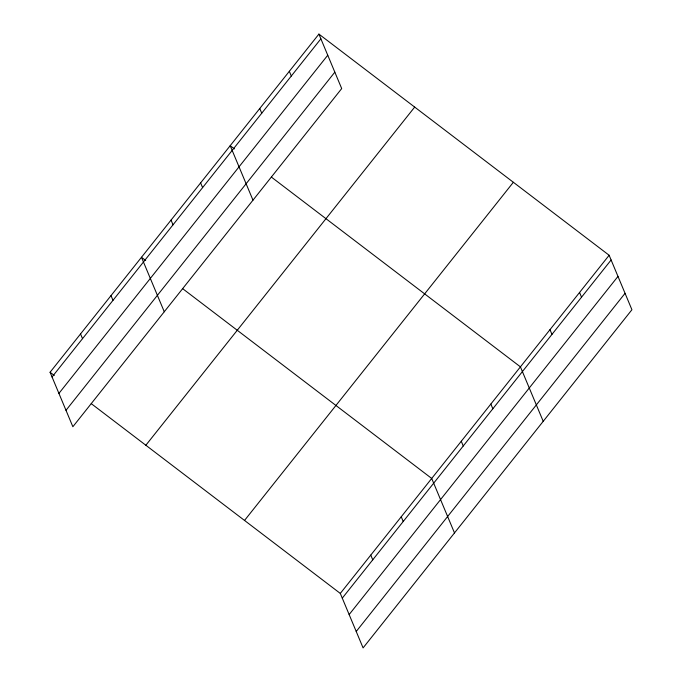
<?xml version="1.0" encoding="UTF-8"?>
<svg xmlns="http://www.w3.org/2000/svg" width="682" height="682" viewBox="0 0 682 682"><rect width="100%" height="100%" fill="white"/><g stroke="black" fill="none" stroke-linecap="round" stroke-linejoin="round"><path stroke-width="1.02" d="M318.912 34.1L341.699 88.575L72.863 426.736L50.076 372.261L318.912 34.1L609.137 255.264L631.924 309.739L363.088 647.9L340.301 593.425L91.243 403.633M52.054 376.984L320.881 38.823M58.916 393.403L327.752 55.242M65.992 410.317L334.828 72.156M145.854 445.244L414.682 107.083M244.531 520.443L513.358 182.282M340.301 593.425L609.137 255.264M342.279 598.148L611.115 259.987M349.15 614.567L617.977 276.406M356.226 631.481L625.053 293.32M234.395 148.898L230.192 145.692L252.979 200.167M271.359 177.064L520.426 366.856L543.213 421.331M145.675 260.49L141.481 257.285L164.268 311.759M182.648 288.657L431.706 478.449L454.493 532.923M50.076 372.261L54.279 375.467M579.564 292.459L581.541 297.182M549.99 329.662L551.968 334.385M490.852 404.051L492.822 408.774M461.279 441.254L463.257 445.977M289.339 71.295L291.308 76.017M259.765 108.498L261.743 113.221M401.238 516.777L403.215 521.5M370.769 555.097L372.747 559.82M200.619 182.887L202.597 187.61M171.054 220.09L173.023 224.813M111.013 295.613L112.982 300.336M80.544 333.933L82.513 338.656"/></g></svg>
